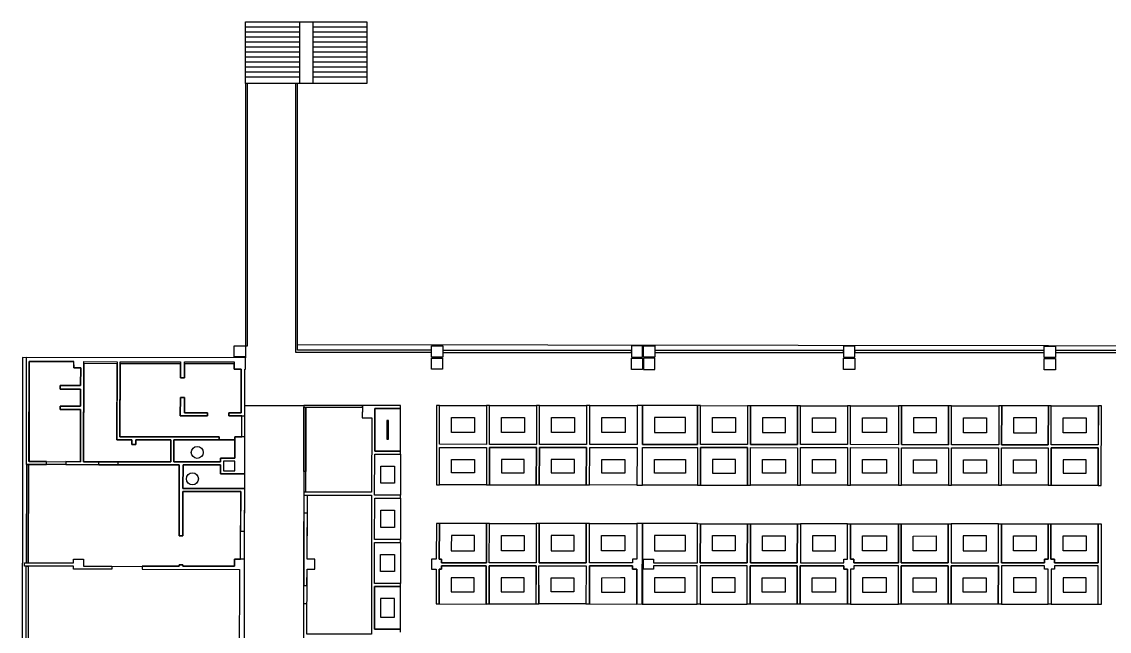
# Model space of a CAD drawing. Header units: millimetres. Extents: x -730 to 9529, y 13 to 7264.
# Drawn here: x -730 to 4708, y 4218 to 7264 of the extents above; entities that cross this region are included whole.
import ezdxf

# ---------------------------------------------------------------- set-up
doc = ezdxf.new("R2010")
doc.units = ezdxf.units.MM
for name, color, linetype in [('Curtain wall', 4, 'Continuous'), ('Entrance', 4, 'Continuous'), ('Floor', 3, 'Continuous'), ('Furniture', 2, 'Continuous'), ('Meeting rooms', 1, 'Continuous'), ('Offices', 1, 'Continuous'), ('Railings', 2, 'Continuous'), ('Stairs', 2, 'Continuous'), ('Toilets', 40, 'Continuous'), ('Walls', 6, 'Continuous')]:
    doc.layers.add(name, color=color, linetype=linetype)

msp = doc.modelspace()

# ---------------------------------------------------------------- linework, layer by layer
at = {"layer": 'Curtain wall'}
for points in [[(680.5, 5337), (972.9, 5337), (972.9, 5346.7), (680.5, 5346.7)], [(-697.3, 4543.7), (-700, 1507.2), (833.1, 1504.2), (833.1, 1494.2), (-710.1, 1497.3), (-707.3, 4543.8), (-697.3, 4543.8)]]:
    msp.add_lwpolyline(points, close=True, dxfattribs=at)
msp.add_lwpolyline([(-706.8, 5050.5), (-707.3, 4559.7), (-697.3, 4559.7), (-696.8, 5050.5), (-706.8, 5050.5)], dxfattribs=at)
at = {"layer": 'Entrance'}
msp.add_lwpolyline([(389, 7264.5), (659, 7264.5), (659, 6956.1), (389, 6956.1)], close=True, dxfattribs=at)
at = {"layer": 'Floor'}
msp.add_lwpolyline([(8428.4, 5953.2), (8159.2, 5953.2), (8159.2, 5639.7), (647.9, 5648.9), (647.9, 6956.2), (388.3, 6956), (388.3, 5584.2), (-726.4, 5585.9), (-730.1, 1477.3), (9519.2, 1457.3), (9528.5, 5577.4), (8430.6, 5578.3)], close=True, dxfattribs=at)
at = {"layer": 'Furniture'}
for points in [[(1034.7, 5118.4), (1164.3, 5118.2), (1164.5, 5331.6), (1035, 5331.6)], [(1359.5, 5346.4), (1594.5, 5346.3), (1594, 5151.7), (1359, 5152.3)], [(1843, 5151.5), (1609, 5151.7), (1609.5, 5346.2), (1843.5, 5346.1)], [(1858.2, 5346), (2093.5, 5345.9), (2093, 5151.4), (1858, 5151.5)], [(2110.7, 5345.9), (2347.1, 5345.7), (2346.8, 5151.2), (2110.5, 5151.4)], [(2373.9, 5151.3), (2649.4, 5151), (2649.5, 5345.5), (2374.4, 5345.7)], [(2664.5, 5345.5), (2899.5, 5345.3), (2899, 5150.8), (2664, 5151)], [(2914, 5151.2), (3149, 5150.6), (3149.5, 5345.1), (2914.5, 5345.3)], [(3164.2, 5345.1), (3399.3, 5344.9), (3399.1, 5150.4), (3164, 5150.6)], [(3653.6, 5150.3), (3414.1, 5150.4), (3414.2, 5344.9), (3654.1, 5344.8)], [(3904.1, 5344.6), (3669.1, 5344.7), (3668.6, 5150.7), (3903.6, 5150.1)], [(4155, 5149.9), (3918.6, 5150.1), (3918.8, 5344.6), (4155.1, 5344.4)], [(4403, 5344.2), (4170.1, 5344.4), (4169.6, 5150.3), (4402.7, 5149.7)], [(4652.9, 5149.5), (4417.7, 5149.7), (4417.9, 5344.2), (4652.9, 5344.2)], [(1419.5, 5286.4), (1534, 5286.4), (1534, 5211.7), (1419.5, 5211.7)], [(1783, 5211.5), (1669.5, 5211.5), (1669.5, 5286.2), (1783, 5286.2)], [(1918.1, 5286.1), (2033, 5286.2), (2033, 5211.4), (1918.1, 5211.5)], [(2170.5, 5285.9), (2286.8, 5285.9), (2286.8, 5211.2), (2170.5, 5211.2)], [(2433.9, 5211.1), (2589.5, 5211.1), (2589.5, 5285.5), (2433.9, 5285.5)], [(2724.5, 5286.3), (2839, 5286.3), (2839, 5210.8), (2724.5, 5210.8)], [(2974, 5211.2), (3089.5, 5211.2), (3089.5, 5285.1), (2974, 5285.1)], [(3224.5, 5285.1), (3339.1, 5285.1), (3339.1, 5210.4), (3224.5, 5210.4)], [(3593.6, 5210.7), (3474.2, 5210.7), (3474.2, 5284.9), (3593.6, 5284.9)], [(3844.1, 5284.6), (3728.6, 5284.6), (3728.6, 5210.7), (3844.1, 5210.7)], [(4094.6, 5210.3), (3978.8, 5210.3), (3978.8, 5284.6), (4094.6, 5284.6)], [(4343, 5284.2), (4229.6, 5284.2), (4229.6, 5210.3), (4343, 5210.3)], [(4592.9, 5209.5), (4477.9, 5209.5), (4477.9, 5284.2), (4592.9, 5284.2)], [(1094.7, 5178.4), (1104.5, 5178.4), (1104.5, 5271.5), (1094.7, 5271.5)], [(1359, 5136.9), (1594, 5136.3), (1593.5, 4949.2), (1358.5, 4949.4)], [(1608.5, 4949.2), (1842.5, 4949), (1843, 5136.5), (1609, 5136.7)], [(2093, 5135.9), (1858, 5136.5), (1857.5, 4949), (2092.9, 4948.9)], [(2110, 5136.4), (2346.3, 5136.1), (2346.1, 4948.7), (2109.5, 4948.9)], [(2373.9, 5136.2), (2648.9, 5135.8), (2648.6, 4948.5), (2373.6, 4948.7)], [(2663.5, 4948.4), (2898.5, 4948.3), (2899, 5135.8), (2664, 5136)], [(2914, 5135.8), (3149, 5135.2), (3148.5, 4948.1), (2913.5, 4948.3)], [(3164, 5135.6), (3399.1, 5135.4), (3398.8, 4947.9), (3163.5, 4948.1)], [(3414.1, 5135.4), (3653.6, 5134.8), (3653.1, 4947.8), (3413.8, 4947.9)], [(3668.6, 5135.2), (3903.6, 5134.7), (3903.6, 4947.6), (3668.1, 4947.7)], [(3918.6, 5135.1), (4154.6, 5134.9), (4154.5, 4947.4), (3918.1, 4947.6)], [(4169.3, 5134.9), (4402.7, 5134.6), (4402.7, 4947.2), (4169.1, 4947.4)], [(4417.5, 4947.2), (4652.9, 4947.2), (4652.9, 5134.5), (4417.6, 5134.7)], [(1164.1, 4897.4), (1034.5, 4897.5), (1034.7, 5103.3), (1164.3, 5103.2)], [(1419, 5076.7), (1533.9, 5076.5), (1533.7, 5009.2), (1419, 5009.2)], [(1668.7, 5009.2), (1782.7, 5009.1), (1782.9, 5076.6), (1668.9, 5076.7)], [(2033, 5075.9), (1917.5, 5075.9), (1917.5, 5009), (2033, 5009)], [(2170, 5076.4), (2286.1, 5076.4), (2286.1, 5008.7), (2170, 5008.7)], [(2433.9, 5076.2), (2588.6, 5076.2), (2588.6, 5008.5), (2433.9, 5008.5)], [(2723.5, 5008.4), (2839, 5008.4), (2839, 5075.8), (2723.5, 5075.8)], [(2974, 5075.8), (3088.5, 5075.8), (3088.5, 5008.1), (2974, 5008.1)], [(3224, 5075.6), (3339, 5075.6), (3339, 5007.9), (3224, 5007.9)], [(3474.1, 5075.4), (3593.1, 5075.4), (3593.1, 5007.8), (3474.1, 5007.8)], [(3728.6, 5075.2), (3843.6, 5075.2), (3843.6, 5007.6), (3728.6, 5007.6)], [(3978.6, 5075.1), (4094.1, 5075.1), (4094.1, 5007.4), (3978.6, 5007.4)], [(4229.6, 5074.9), (4342.7, 5074.9), (4342.7, 5007.2), (4229.6, 5007.2)], [(4477.5, 5007.2), (4592.9, 5007.2), (4592.9, 5074.5), (4477.5, 5074.5)], [(1134.1, 4957.5), (1064.6, 4957.5), (1064.6, 5043.3), (1134.1, 5043.3)], [(1163.9, 4676.6), (1034.3, 4676.7), (1034.6, 4882.5), (1164.1, 4882.5)], [(1133.9, 4736.6), (1064.6, 4736.6), (1064.6, 4822.5), (1133.9, 4822.5)], [(1358.1, 4756.4), (1357.6, 4577.3), (1369.4, 4577.3), (1369.4, 4559.8), (1593.1, 4559.8), (1593.1, 4756.2)], [(1608.1, 4756.2), (1841.6, 4756.2), (1841.6, 4559.8), (1607.6, 4560.4)], [(1856.6, 4560.4), (2091.6, 4559.8), (2092.1, 4755.9), (1856.6, 4755.9)], [(2345.6, 4577.3), (2323.2, 4577.3), (2323.2, 4559.8), (2108.6, 4559.8), (2109.1, 4755.9), (2345.8, 4755.7)], [(2373.4, 4755.7), (2373.2, 4577.3), (2428.2, 4577.3), (2428.2, 4559.8), (2648.2, 4559.6), (2648.7, 4755.5)], [(2663.1, 4755.4), (2898.1, 4755.3), (2897.6, 4559.9), (2662.6, 4559.9)], [(3147.6, 4559.3), (2913.1, 4559.9), (2913.1, 4755.3), (3148.1, 4755.1)], [(3163.1, 4755.1), (3163.1, 4559.9), (3380.9, 4559.9), (3380.9, 4577.4), (3398.4, 4577.3), (3398.5, 4754.9)], [(3653.4, 4559.6), (3430.9, 4559.9), (3430.9, 4577.4), (3413.4, 4577.4), (3413.6, 4754.9), (3653.6, 4754.8)], [(3667.6, 4754.7), (3902.6, 4754.6), (3902.2, 4559.9), (3667.2, 4559.9)], [(3917.2, 4559.9), (4153.2, 4559.9), (4153.6, 4754.4), (3917.6, 4754.5)], [(4168.6, 4754.4), (4401.6, 4754.2), (4401.4, 4577.4), (4384.5, 4577.4), (4384.5, 4559.9), (4168.2, 4559.9)], [(4652.5, 4559.9), (4434.5, 4559.9), (4434.5, 4577.4), (4416.1, 4577.4), (4416.1, 4754.2), (4652.6, 4754)], [(1417.9, 4696.4), (1417.8, 4637.2), (1417.7, 4619.8), (1429.4, 4619.8), (1533.1, 4619.8), (1533.1, 4696.3)], [(1668.1, 4696.2), (1781.6, 4696.2), (1781.6, 4619.8), (1668.1, 4619.8)], [(1916.6, 4620.4), (2032.1, 4620.4), (2032.1, 4695.9), (1916.6, 4695.9)], [(2285.7, 4637.3), (2285.6, 4619.8), (2263.2, 4619.8), (2168.7, 4619.8), (2168.9, 4695.8), (2285.7, 4695.6)], [(2433.3, 4695.6), (2433.2, 4637.3), (2433.2, 4619.8), (2488.2, 4619.8), (2588.2, 4619.8), (2588.3, 4695.5)], [(2723.1, 4695.5), (2837.6, 4695.5), (2837.6, 4619.9), (2723.1, 4619.9)], [(3087.6, 4619.9), (2973.1, 4619.9), (2973.1, 4695.3), (3087.6, 4695.3)], [(3223.1, 4695.1), (3223.1, 4619.8), (3320.9, 4619.7), (3338.4, 4619.6), (3338.4, 4637.4), (3338.5, 4695)], [(3593.4, 4619.9), (3490.9, 4619.9), (3473.4, 4619.9), (3473.5, 4637.3), (3473.5, 4694.9), (3593.5, 4694.8)], [(3727.6, 4693.5), (3842.4, 4693.8), (3842.4, 4620.3), (3727.6, 4620)], [(3977.2, 4619.9), (4093.6, 4619.9), (4093.6, 4694.4), (3977.2, 4694.4)], [(4228.5, 4694.3), (4341.6, 4694.3), (4341.5, 4637.5), (4341.5, 4620), (4324.5, 4620), (4228.3, 4620.3)], [(4592.4, 4619.9), (4494.6, 4619.9), (4476.3, 4619.9), (4476.5, 4637.4), (4476.8, 4694.2), (4592.6, 4694.1)], [(1163.8, 4455.8), (1034.2, 4455.9), (1034.3, 4661.7), (1163.9, 4661.6)], [(1133.8, 4515.8), (1064.3, 4515.8), (1064.3, 4601.7), (1133.8, 4601.7)], [(1369.3, 4544.8), (1369.3, 4527.3), (1357.5, 4527.3), (1357.5, 4354.4), (1592, 4353.8), (1592.5, 4544.3)], [(1841.5, 4544.2), (1607, 4544.8), (1607, 4354.2), (1841.5, 4354.2)], [(1856, 4544.8), (2091.5, 4544.8), (2091, 4353.9), (1856.5, 4353.9)], [(2108.5, 4544.8), (2108.4, 4353.9), (2345.3, 4353.7), (2345.5, 4527.3), (2323.1, 4527.4), (2323.1, 4544.8)], [(2428.1, 4545.1), (2428.1, 4527.3), (2373.1, 4527.3), (2373, 4353.7), (2647.9, 4353.5), (2647.9, 4544.9)], [(2897, 4544.9), (2662.5, 4544.9), (2662.4, 4353.5), (2897, 4353.3)], [(2912.5, 4544.9), (3147.5, 4544.9), (3147, 4353.3), (2912, 4353.3)], [(3380.8, 4544.9), (3380.8, 4527.4), (3398.3, 4527.3), (3398.1, 4352.9), (3162, 4353.1), (3162.5, 4544.9)], [(3430.8, 4544.9), (3430.8, 4527.4), (3413.3, 4527.4), (3413.2, 4352.9), (3653.1, 4352.8), (3653.3, 4544.9)], [(3667.1, 4544.9), (3902.1, 4544.9), (3901.6, 4352.6), (3667.1, 4352.6)], [(3917.1, 4544.9), (4153.1, 4544.9), (4152.6, 4352.4), (3917.1, 4352.4)], [(4169, 4545.2), (4168.7, 4352.5), (4401.7, 4352.2), (4401.7, 4527.4), (4384.4, 4527.4), (4384.5, 4540.5), (4384.5, 4544.9)], [(4434.5, 4544.9), (4434.5, 4527.4), (4417.5, 4527.4), (4417.5, 4352.2), (4652.4, 4352.2), (4652.5, 4544.9)], [(1429.3, 4484.7), (1417.5, 4484.7), (1417.5, 4467.3), (1417.5, 4414.3), (1532.2, 4414), (1532.4, 4484.4)], [(1781.5, 4484.2), (1667, 4484.2), (1667, 4414.2), (1781.5, 4414.2)], [(1916.5, 4484.8), (2031, 4484.8), (2031, 4413.9), (1916.5, 4413.9)], [(2168.5, 4483.5), (2168.4, 4413.8), (2285.4, 4413.7), (2285.4, 4467.4), (2285.5, 4484.3), (2263.1, 4484.3)], [(2488.1, 4484.8), (2433.1, 4484.8), (2433.1, 4467.3), (2433, 4413.6), (2587.9, 4413.5), (2587.9, 4484.8)], [(2837.6, 4484.9), (2722.4, 4484.9), (2722.4, 4413.5), (2837.6, 4413.5)], [(2972.5, 4484.9), (3087, 4484.9), (3087, 4413.3), (2972.5, 4413.3)], [(3320.8, 4484.9), (3338.3, 4484.9), (3338.2, 4467.4), (3338.2, 4413), (3222.2, 4413.1), (3222.4, 4484.9)], [(3490.8, 4484.6), (3473.3, 4484.6), (3473.3, 4467.4), (3473.2, 4412.9), (3593.1, 4412.8), (3593.1, 4484.8)], [(3727.1, 4484.9), (3841.6, 4484.9), (3841.6, 4412.6), (3727.1, 4412.6)], [(3977.1, 4484.9), (4092.6, 4484.9), (4092.6, 4412.4), (3977.1, 4412.4)], [(4228.9, 4484.9), (4228.8, 4412.4), (4341.7, 4412.3), (4341.7, 4467.4), (4341.7, 4484.9), (4324.4, 4484.9)], [(4494.5, 4484.9), (4477.5, 4484.9), (4477.5, 4467.4), (4477.5, 4412.2), (4592.4, 4412.2), (4592.4, 4484.9)], [(1033.9, 4227.7), (1163.4, 4227.6), (1163.7, 4440.9), (1034, 4440.9)], [(1063.9, 4287.7), (1133.7, 4287.7), (1133.7, 4380.8), (1063.9, 4380.8)]]:
    msp.add_lwpolyline(points, close=True, dxfattribs=at)
at = {"layer": 'Meeting rooms'}
for points in [[(1034.7, 5118.4), (1164.3, 5118.2), (1164.5, 5331.6), (1035, 5331.6)], [(1359.5, 5346.4), (1594.5, 5346.3), (1594, 5151.7), (1359, 5152.3)], [(1843, 5151.5), (1609, 5151.7), (1609.5, 5346.2), (1843.5, 5346.1)], [(1858.2, 5346), (2093.5, 5345.9), (2093, 5151.4), (1858, 5151.5)], [(2110.7, 5345.9), (2347.1, 5345.7), (2346.8, 5151.2), (2110.5, 5151.4)], [(2373.9, 5151.3), (2649.4, 5151), (2649.5, 5345.5), (2374.4, 5345.7)], [(2664.5, 5345.5), (2899.5, 5345.3), (2899, 5150.8), (2664, 5151)], [(2914, 5151.2), (3149, 5150.6), (3149.5, 5345.1), (2914.5, 5345.3)], [(3164.2, 5345.1), (3399.3, 5344.9), (3399.1, 5150.4), (3164, 5150.6)], [(3653.6, 5150.3), (3414.1, 5150.4), (3414.2, 5344.9), (3654.1, 5344.8)], [(3904.1, 5344.6), (3669.1, 5344.7), (3668.6, 5150.7), (3903.6, 5150.1)], [(4155, 5149.9), (3918.6, 5150.1), (3918.8, 5344.6), (4155.1, 5344.4)], [(4403, 5344.2), (4170.1, 5344.4), (4169.6, 5150.3), (4402.7, 5149.7)], [(4652.9, 5149.5), (4417.7, 5149.7), (4417.9, 5344.2), (4652.9, 5344.2)], [(1359, 5136.9), (1594, 5136.3), (1593.5, 4949.2), (1358.5, 4949.4)], [(1608.5, 4949.2), (1842.5, 4949), (1843, 5136.5), (1609, 5136.7)], [(2093, 5135.9), (1858, 5136.5), (1857.5, 4949), (2092.9, 4948.9)], [(2110, 5136.4), (2346.3, 5136.1), (2346.1, 4948.7), (2109.5, 4948.9)], [(2373.9, 5136.2), (2648.9, 5135.8), (2648.6, 4948.5), (2373.6, 4948.7)], [(2663.5, 4948.4), (2898.5, 4948.3), (2899, 5135.8), (2664, 5136)], [(2914, 5135.8), (3149, 5135.2), (3148.5, 4948.1), (2913.5, 4948.3)], [(3164, 5135.6), (3399.1, 5135.4), (3398.8, 4947.9), (3163.5, 4948.1)], [(3414.1, 5135.4), (3653.6, 5134.8), (3653.1, 4947.8), (3413.8, 4947.9)], [(3668.6, 5135.2), (3903.6, 5134.7), (3903.6, 4947.6), (3668.1, 4947.7)], [(3918.6, 5135.1), (4154.6, 5134.9), (4154.5, 4947.4), (3918.1, 4947.6)], [(4169.3, 5134.9), (4402.7, 5134.6), (4402.7, 4947.2), (4169.1, 4947.4)], [(4417.5, 4947.2), (4652.9, 4947.2), (4652.9, 5134.5), (4417.6, 5134.7)], [(1164.1, 4897.4), (1034.5, 4897.5), (1034.7, 5103.3), (1164.3, 5103.2)], [(1163.9, 4676.6), (1034.3, 4676.7), (1034.6, 4882.5), (1164.1, 4882.5)], [(1358.1, 4756.4), (1357.6, 4577.3), (1369.4, 4577.3), (1369.4, 4559.8), (1593.1, 4559.8), (1593.1, 4756.2)], [(1608.1, 4756.2), (1841.6, 4756.2), (1841.6, 4559.8), (1607.6, 4560.4)], [(1856.6, 4560.4), (2091.6, 4559.8), (2092.1, 4755.9), (1856.6, 4755.9)], [(2345.6, 4577.3), (2323.2, 4577.3), (2323.2, 4559.8), (2108.6, 4559.8), (2109.1, 4755.9), (2345.8, 4755.7)], [(2373.4, 4755.7), (2373.2, 4577.3), (2428.2, 4577.3), (2428.2, 4559.8), (2648.2, 4559.6), (2648.7, 4755.5)], [(2663.1, 4755.4), (2898.1, 4755.3), (2897.6, 4559.9), (2662.6, 4559.9)], [(3147.6, 4559.3), (2913.1, 4559.9), (2913.1, 4755.3), (3148.1, 4755.1)], [(3163.1, 4755.1), (3163.1, 4559.9), (3380.9, 4559.9), (3380.9, 4577.4), (3398.4, 4577.3), (3398.5, 4754.9)], [(3653.4, 4559.6), (3430.9, 4559.9), (3430.9, 4577.4), (3413.4, 4577.4), (3413.6, 4754.9), (3653.6, 4754.8)], [(3667.6, 4754.7), (3902.6, 4754.6), (3902.2, 4559.9), (3667.2, 4559.9)], [(3917.2, 4559.9), (4153.2, 4559.9), (4153.6, 4754.4), (3917.6, 4754.5)], [(4168.6, 4754.4), (4401.6, 4754.2), (4401.4, 4577.4), (4384.5, 4577.4), (4384.5, 4559.9), (4168.2, 4559.9)], [(4652.5, 4559.9), (4434.5, 4559.9), (4434.5, 4577.4), (4416.1, 4577.4), (4416.1, 4754.2), (4652.6, 4754)], [(1163.8, 4455.8), (1034.2, 4455.9), (1034.3, 4661.7), (1163.9, 4661.6)], [(1369.3, 4544.8), (1369.3, 4527.3), (1357.5, 4527.3), (1357.5, 4354.4), (1592, 4353.8), (1592.5, 4544.3)], [(1841.5, 4544.2), (1607, 4544.8), (1607, 4354.2), (1841.5, 4354.2)], [(1856, 4544.8), (2091.5, 4544.8), (2091, 4353.9), (1856.5, 4353.9)], [(2108.5, 4544.8), (2108.4, 4353.9), (2345.3, 4353.7), (2345.5, 4527.3), (2323.1, 4527.4), (2323.1, 4544.8)], [(2428.1, 4545.1), (2428.1, 4527.3), (2373.1, 4527.3), (2373, 4353.7), (2647.9, 4353.5), (2647.9, 4544.9)], [(2897, 4544.9), (2662.5, 4544.9), (2662.4, 4353.5), (2897, 4353.3)], [(2912.5, 4544.9), (3147.5, 4544.9), (3147, 4353.3), (2912, 4353.3)], [(3380.8, 4544.9), (3380.8, 4527.4), (3398.3, 4527.3), (3398.1, 4352.9), (3162, 4353.1), (3162.5, 4544.9)], [(3430.8, 4544.9), (3430.8, 4527.4), (3413.3, 4527.4), (3413.2, 4352.9), (3653.1, 4352.8), (3653.3, 4544.9)], [(3667.1, 4544.9), (3902.1, 4544.9), (3901.6, 4352.6), (3667.1, 4352.6)], [(3917.1, 4544.9), (4153.1, 4544.9), (4152.6, 4352.4), (3917.1, 4352.4)], [(4169, 4545.2), (4168.7, 4352.5), (4401.7, 4352.2), (4401.7, 4527.4), (4384.4, 4527.4), (4384.5, 4540.5), (4384.5, 4544.9)], [(4434.5, 4544.9), (4434.5, 4527.4), (4417.5, 4527.4), (4417.5, 4352.2), (4652.4, 4352.2), (4652.5, 4544.9)], [(1033.9, 4227.7), (1163.4, 4227.6), (1163.7, 4440.9), (1034, 4440.9)]]:
    msp.add_lwpolyline(points, close=True, dxfattribs=at)
at = {"layer": 'Offices'}
for points in [[(15.3, 5174.9), (-159.4, 5175.1), (-159.4, 5151.1), (-179.4, 5151.1), (-179.4, 5175.1), (-254.1, 5175.2), (-253.8, 5555.2), (-420.3, 5555.4), (-420.7, 5065.3), (-345.1, 5065.2), (-250.1, 5065.2), (15.2, 5065)], [(367.8, 5528.2), (332.2, 5528.2), (332.2, 5554.3), (83.1, 5554.6), (83, 5483.9), (63, 5483.9), (63.1, 5554.7), (-238.8, 5555.1), (-239.4, 5190.2), (257.7, 5189.8), (257.7, 5174.8), (334.7, 5174.7), (334.7, 5189.7), (369.9, 5189.7), (370, 5293.7), (305.8, 5293.7), (305.8, 5308.7), (367.5, 5308.7)], [(198.8, 5308.8), (198.8, 5293.8), (62.8, 5293.9), (62.9, 5386.9), (82.9, 5386.9), (82.9, 5308.9)], [(105.9, 2261.7), (105.9, 2289.7), (96.4, 2289.7), (96.9, 2599.7), (97.1, 2694.7), (97.7, 3212.4), (356.7, 3212.4), (356.6, 3186.4), (382.6, 3186.4), (385, 5346.7), (680.5, 5346.7), (679.5, 4187.7), (679, 3912.7), (678.2, 3194.7), (703.2, 3194.7), (702.9, 2927), (356.3, 2927.2), (356, 2598.6), (332, 2598.6), (331.9, 2548.6), (355.9, 2548.6), (355.6, 2289.1), (331.6, 2289.2), (331.6, 2261.3)], [(972.8, 5284.6), (1019.9, 5284.5), (1019.5, 4913.4), (690.2, 4913.4), (690.5, 5337), (972.9, 5337)], [(364.4, 4577.3), (364.6, 4915.7), (76, 4915.9), (75.8, 4695.3), (56.8, 4695.3), (57.2, 5049.9), (-509.1, 5050.4), (-606.1, 5050.4), (-696.8, 5050.5), (-697.3, 4559.7), (-471.9, 4559.8), (-471.9, 4577.3), (-421.9, 4577.3), (-421.9, 4542.3), (-280.4, 4542.1), (56.8, 4542.3), (56.8, 4549.3), (75.8, 4549.3), (75.8, 4542.3), (334.1, 4542.3), (334.2, 4577.3)], [(1019.5, 4898.3), (1018.7, 4202.7), (696, 4203), (696.3, 4527.3), (734.7, 4527.3), (734.7, 4577.3), (697.7, 4577.3), (697.9, 4898.6)]]:
    msp.add_lwpolyline(points, close=True, dxfattribs=at)
for points in [[(-250.1, 5065.2), (-345.1, 5065.3)], [(-345.1, 5050.2), (-250.1, 5050.2)]]:
    msp.add_lwpolyline(points, dxfattribs=at)
at = {"layer": 'Railings'}
for points in [[(388.3, 6956), (388.3, 5645.2), (398.3, 5645.2), (398.3, 6956)], [(647.9, 5622.2), (647.9, 6956.1), (637.9, 6956.1), (637.9, 5612.2), (1318.7, 5612.2), (1318.7, 5622.2)], [(1374.6, 5611.5), (2318.5, 5611.5), (2318.5, 5621.5), (1374.6, 5621.5)], [(2435.5, 5611.5), (3379.1, 5611.5), (3379.1, 5621.5), (2435.5, 5621.5)], [(3435.2, 5611.5), (4382.8, 5611.5), (4382.8, 5621.5), (3435.2, 5621.5)], [(4438.8, 5611.5), (5379.1, 5611.5), (5379.1, 5621.5), (4438.8, 5621.5)]]:
    msp.add_lwpolyline(points, close=True, dxfattribs=at)
at = {"layer": 'Stairs'}
msp.add_lwpolyline([(995, 6956.1), (389, 6956.1), (389, 7264.5), (995, 7264.5)], close=True, dxfattribs=at)
for points in [[(389, 7264.5), (995, 7264.5)], [(389, 7239.5), (659, 7239.5)], [(659, 7264.5), (659, 6956.1)], [(725, 7264.5), (725, 6956.1)], [(725, 7239.5), (995, 7239.5)], [(389, 7214.5), (659, 7214.5)], [(389, 7189.5), (659, 7189.5)], [(725, 7214.5), (995, 7214.5)], [(725, 7189.5), (995, 7189.5)], [(389, 7164.5), (659, 7164.5)], [(389, 7139.5), (659, 7139.5)], [(725, 7164.5), (995, 7164.5)], [(725, 7139.5), (995, 7139.5)], [(389, 7114.5), (659, 7114.5)], [(389, 7089.5), (659, 7089.5)], [(725, 7114.5), (995, 7114.5)], [(725, 7089.5), (995, 7089.5)], [(389, 7064.5), (659, 7064.5)], [(389, 7039.5), (659, 7039.5)], [(725, 7064.5), (995, 7064.5)], [(725, 7039.5), (995, 7039.5)], [(389, 7014.5), (659, 7014.5)], [(389, 6989.5), (659, 6989.5)], [(725, 7014.5), (995, 7014.5)], [(725, 6989.5), (995, 6989.5)]]:
    msp.add_lwpolyline(points, dxfattribs=at)
at = {"layer": 'Toilets'}
for points in [[(-692.8, 5565.5), (-693.6, 5065.5), (-436.1, 5065.3), (-436, 5325.4), (-538.6, 5325.5), (-538.6, 5342.5), (-435.7, 5342.4), (-435.7, 5428.3), (-538.5, 5428.4), (-538.4, 5445.4), (-435.5, 5445.3), (-435.4, 5534.8), (-470.3, 5534.8), (-470.3, 5565.5)], [(30.3, 5175), (30.3, 5065.1), (263.2, 5064.8), (263.2, 5082.8), (334.6, 5082.7), (334.6, 5174.7)], [(76.2, 5049.9), (76.1, 4930.9), (384.6, 4930.6), (384.6, 5004.6), (263.1, 5004.8), (263.2, 5049.8)]]:
    msp.add_lwpolyline(points, close=True, dxfattribs=at)
for centre in [(147.6, 5112), (123.2, 4979.6)]:
    msp.add_circle(centre, 30, dxfattribs=at)
at = {"layer": 'Walls'}
for points in [[(332.3, 5645.2), (388.3, 5645.2), (388.3, 5589.2), (332.3, 5589.2)], [(1374.6, 5588.4), (1318.7, 5588.4), (1318.7, 5644.5), (1374.6, 5644.5)], [(2318.5, 5587.7), (2374.5, 5587.7), (2374.5, 5643.7), (2318.5, 5643.7)], [(2379.5, 5643.7), (2435.5, 5643.7), (2435.5, 5587.7), (2379.5, 5587.7)], [(3379.1, 5587), (3435.2, 5587), (3435.2, 5642.9), (3379.1, 5642.9)], [(4438.8, 5586.2), (4382.8, 5586.2), (4382.8, 5642.2), (4438.8, 5642.2)], [(57.2, 5049.9), (56.8, 4695.3), (75.8, 4695.3), (76, 4915.9), (364.6, 4915.7), (364.3, 4717.3), (384.3, 4717.3), (384.6, 4930.7), (76.1, 4930.9), (76.2, 5049.9), (263.2, 5049.8), (263.1, 5004.8), (384.6, 5004.6), (384.8, 5189.7), (334.7, 5189.7), (334.6, 5082.7), (263.2, 5082.8), (263.2, 5064.8), (30.2, 5065.1), (30.3, 5175), (257.7, 5174.7), (257.7, 5189.8), (-239.4, 5190.2), (-238.8, 5565.2), (63.1, 5564.8), (63, 5483.9), (83, 5483.9), (83.1, 5564.9), (332.3, 5564.6), (332.2, 5528.2), (367.8, 5528.2), (367.5, 5308.7), (305.8, 5308.7), (305.8, 5293.7), (385, 5293.7), (385.2, 5528.2), (388.2, 5528.2), (388.3, 5584.2), (-707.8, 5585.9), (-708.6, 5050.5), (-606.1, 5050.4), (-606.1, 5065.4), (-694.1, 5065.5), (-692.8, 5565.5), (-471, 5565.5), (-470.3, 5534.8), (-435.4, 5534.8), (-435.5, 5445.3), (-538.4, 5445.4), (-538.5, 5428.4), (-435.5, 5428.3), (-435.7, 5342.4), (-538.6, 5342.5), (-538.6, 5325.4), (-435.8, 5325.4), (-436.1, 5065.3), (-509.1, 5065.4), (-509.1, 5050.4), (-345.1, 5050.2), (-345.1, 5065.2), (-420.7, 5065.3), (-420.3, 5565.3), (-253.8, 5565), (-254.1, 5175.2), (-179.4, 5175.1), (-179.4, 5151.1), (-159.4, 5151.1), (-159.4, 5175.1), (15.3, 5174.9), (15.2, 5065), (-250.1, 5065.2), (-250.1, 5050.2)], [(1318.6, 5583.5), (1374.5, 5583.5), (1374.5, 5527.4), (1318.6, 5527.4)], [(2374.4, 5526.7), (2318.5, 5526.7), (2318.5, 5582.8), (2374.4, 5582.8)], [(2435.5, 5582.7), (2379.4, 5582.7), (2379.4, 5526.7), (2435.5, 5526.7)], [(3379.1, 5582), (3435.1, 5582), (3435.1, 5525.9), (3379.1, 5525.9)], [(4382.8, 5581.2), (4438.7, 5581.2), (4438.7, 5525.2), (4382.8, 5525.2)], [(62.9, 5386.9), (62.8, 5293.9), (198.8, 5293.8), (198.8, 5308.8), (82.9, 5308.9), (82.9, 5386.9)], [(690.1, 5016.6), (680.2, 5016.7), (680.5, 5337), (690.5, 5337)], [(1344.5, 5346.4), (1343.5, 4949.4), (1358.5, 4949.4), (1359, 5136.9), (1594, 5136.3), (1593.5, 4949.2), (1608.5, 4949.2), (1609, 5136.7), (1843, 5136.5), (1842.5, 4949), (1857.5, 4949), (1858, 5136.5), (2093, 5135.9), (2092.9, 4948.9), (2109.5, 4948.9), (2110, 5136.4), (2346.3, 5136.1), (2346.1, 4948.7), (2373.6, 4948.7), (2373.9, 5136.2), (2648.9, 5135.8), (2648.6, 4948.5), (2663.5, 4948.4), (2664, 5136), (2899, 5135.8), (2898.5, 4948.3), (2913.5, 4948.3), (2914, 5135.8), (3149, 5135.2), (3148.5, 4948.1), (3163.5, 4948.1), (3164, 5135.6), (3399.1, 5135.4), (3398.8, 4947.9), (3413.8, 4947.9), (3414.1, 5135.4), (3653.6, 5134.8), (3653.1, 4947.8), (3668.1, 4947.7), (3668.6, 5135.2), (3903.6, 5134.7), (3903.6, 4947.6), (3918.1, 4947.6), (3918.6, 5135.1), (4154.6, 5134.9), (4154.5, 4947.4), (4169.1, 4947.4), (4169.3, 5134.9), (4402.7, 5134.6), (4402.7, 4947.2), (4417.5, 4947.2), (4417.6, 5134.7), (4652.9, 5134.5), (4652.9, 4947), (4667.8, 4947), (4668.1, 5344), (4653.1, 5344), (4652.9, 5149.5), (4417.7, 5149.7), (4417.9, 5344.2), (4403, 5344.2), (4402.7, 5149.7), (4169.6, 5150.3), (4170.1, 5344.4), (4155.1, 5344.4), (4155, 5149.9), (3918.6, 5150.1), (3918.8, 5344.6), (3904.1, 5344.6), (3903.6, 5150.1), (3668.6, 5150.7), (3669.1, 5344.7), (3654.1, 5344.8), (3653.6, 5150.3), (3414.1, 5150.4), (3414.2, 5344.9), (3399.3, 5344.9), (3399.3, 5168.5), (3399.1, 5150.4), (3164, 5150.6), (3164.2, 5345.1), (3149.5, 5345.1), (3149, 5150.6), (2914, 5151.2), (2914.5, 5345.3), (2899.5, 5345.3), (2899, 5150.8), (2664, 5151), (2664.5, 5345.5), (2649.5, 5345.5), (2649.4, 5151), (2373.9, 5151.3), (2374.4, 5345.7), (2347.1, 5345.7), (2346.8, 5151.2), (2110.5, 5151.4), (2110.7, 5345.9), (2093.5, 5345.9), (2093, 5151.4), (1858, 5151.5), (1858.2, 5346), (1843.5, 5346.1), (1843, 5151.5), (1609, 5151.7), (1609.5, 5346.2), (1594.5, 5346.3), (1594, 5151.7), (1359, 5152.3), (1359.5, 5346.4)], [(278.2, 5067.8), (278.2, 5019.8), (334.8, 5019.7), (334.9, 5067.7)], [(698, 4807.6), (680, 4807.6), (679.6, 4447), (696.2, 4447), (696.3, 4527.3), (734.7, 4527.3), (734.7, 4577.3), (697.7, 4577.4)], [(2373.4, 4755.7), (2345.8, 4755.7), (2345.6, 4577.3), (2323.2, 4577.3), (2323.2, 4559.8), (2108.6, 4559.8), (2109.1, 4755.9), (2092.1, 4755.9), (2091.6, 4559.8), (1856.6, 4560.4), (1857.1, 4756), (1842.1, 4756), (1841.6, 4559.8), (1607.6, 4560.4), (1608.1, 4756.2), (1593.1, 4756.2), (1593.1, 4559.8), (1369.3, 4559.8), (1369.3, 4577.3), (1357.6, 4577.4), (1358.1, 4756.4), (1343.1, 4756.4), (1342.6, 4577.3), (1319.4, 4577.3), (1319.4, 4527.3), (1342.5, 4527.3), (1342, 4354.4), (1357, 4354.4), (1357.5, 4527.3), (1369.2, 4527.3), (1369.3, 4544.8), (1592.5, 4544.3), (1592, 4354.2), (1607, 4354.2), (1607, 4544.8), (1841.5, 4544.2), (1841, 4354.1), (1856, 4354), (1856, 4544.8), (2091.5, 4544.8), (2091, 4353.9), (2108, 4353.9), (2108.5, 4544.8), (2323.1, 4544.8), (2323.1, 4527.3), (2345.5, 4527.3), (2345.3, 4354.2), (2372.9, 4353.7)], [(4667.6, 4754), (4667.4, 4352), (4652.4, 4352), (4652.5, 4544.9), (4434.5, 4544.9), (4434.5, 4527.4), (4417.5, 4527.4), (4417.4, 4352.2), (4401.7, 4352.2), (4401.9, 4527.4), (4384.4, 4527.4), (4384.5, 4536.1), (4384.5, 4544.9), (4169, 4545.2), (4168.7, 4352.5), (4152.6, 4352.6), (4153.1, 4544.9), (3917.1, 4544.9), (3916.6, 4352.6), (3901.6, 4352.6), (3902.1, 4544.9), (3667.1, 4544.9), (3667, 4352.7), (3653.1, 4352.6), (3653.3, 4544.9), (3430.8, 4544.9), (3430.8, 4527.4), (3413.3, 4527.4), (3413.1, 4352.9), (3398.1, 4352.9), (3398.3, 4527.4), (3380.8, 4527.4), (3380.8, 4544.9), (3162.5, 4544.9), (3162, 4353.1), (3147, 4353.3), (3147.5, 4544.9), (2912.5, 4544.9), (2912, 4353.3), (2897, 4353.3), (2897, 4544.9), (2662.5, 4544.9), (2662.4, 4353.5), (2647.9, 4353.5), (2647.9, 4544.9), (2428.1, 4545.1), (2428.1, 4527.3), (2378.1, 4527.3), (2378.1, 4577.3), (2428.2, 4577.3), (2428.2, 4559.8), (2648.2, 4559.6), (2648.7, 4755.5), (2663.1, 4755.4), (2662.6, 4559.9), (2897.6, 4559.9), (2898.1, 4755.3), (2913.1, 4755.3), (2913.1, 4559.9), (3147.6, 4559.3), (3148.1, 4755.1), (3163.1, 4755.1), (3163.1, 4559.9), (3380.9, 4559.9), (3380.9, 4577.4), (3398.4, 4577.3), (3398.6, 4754.9), (3413.6, 4754.9), (3413.4, 4577.4), (3430.9, 4577.3), (3430.9, 4559.9), (3653.4, 4559.6), (3653.6, 4754.8), (3667.6, 4754.7), (3667.2, 4559.9), (3902.2, 4559.9), (3902.6, 4754.6), (3917.6, 4754.5), (3917.2, 4559.9), (4153.2, 4559.9), (4153.6, 4754.4), (4168.6, 4754.4), (4168.2, 4559.9), (4384.5, 4559.6), (4384.5, 4577.4), (4401.4, 4577.4), (4401.6, 4754.2), (4416.1, 4754.2), (4416.1, 4577.4), (4434.5, 4577.4), (4434.5, 4559.9), (4652.5, 4559.9), (4652.6, 4754)], [(-421.9, 4577.3), (-421.9, 4542.3), (-280.4, 4542.3), (-280.4, 4527.3), (-472, 4527.3), (-471.9, 4543.5), (-715.5, 4543.7), (-715.5, 4559.7), (-471.9, 4559.8), (-471.9, 4577.3)], [(-698.8, 4069.8), (-698.8, 4054.7), (333.6, 4053.6), (333.5, 4019.7), (358, 4019.7), (358, 4002.7), (383.5, 4002.7), (384.2, 4577.3), (334.2, 4577.3), (334.1, 4542.3), (75.8, 4542.3), (75.8, 4549.3), (56.8, 4549.3), (56.8, 4542.3), (-128.4, 4542.5), (-128.4, 4527.3), (358.1, 4526.8), (357.6, 4069.8)]]:
    msp.add_lwpolyline(points, close=True, dxfattribs=at)
for points in [[(1163.4, 4212.6), (1163.4, 4227.6), (1033.9, 4227.7), (1034, 4440.9), (1163.7, 4440.9), (1163.8, 4455.8), (1034.2, 4455.9), (1034.3, 4661.7), (1163.9, 4661.6), (1163.9, 4676.6), (1034.3, 4676.7), (1034.6, 4882.5), (1164.1, 4882.5), (1164.1, 4897.4), (1034.5, 4897.5), (1034.7, 5103.3), (1164.3, 5103.2), (1164.3, 5118.2), (1034.7, 5118.4), (1035, 5331.6), (1164.5, 5331.6), (1164.5, 5346.5), (972.9, 5346.7), (972.8, 5284.6), (1019.9, 5284.5), (1019.5, 4913.4), (680.1, 4913.6), (680.1, 4898.6), (1019.5, 4898.3), (1018.7, 4202.7)], [(696, 4202.7), (696.2, 4355), (679.5, 4355), (679.5, 4187.7)]]:
    msp.add_lwpolyline(points, dxfattribs=at)

doc.saveas('drawing.dxf')
